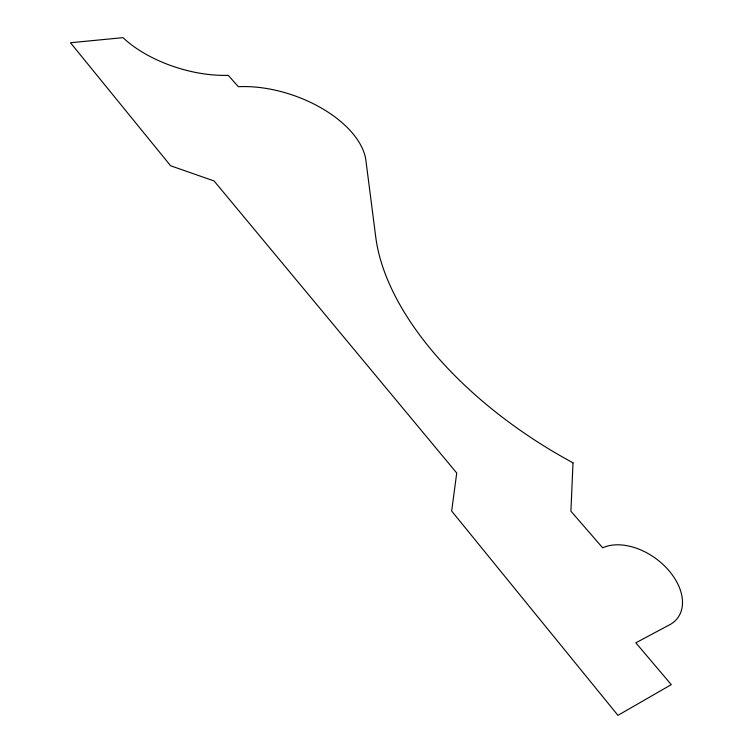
<?xml version="1.0" encoding="UTF-8"?>
<svg xmlns="http://www.w3.org/2000/svg" width="753" height="753" viewBox="0 0 753 753"><rect width="100%" height="100%" fill="white"/><g stroke="black" fill="none" stroke-linecap="round" stroke-linejoin="round"><path stroke-width="1.13" d="M573.005 462.803L570.906 511.24L602.682 547.817A52.588 34.789 36.3 0 1 669.257 571.019A52.588 34.789 36.3 0 1 668.212 625.517L635.843 642.817L671.281 684.637L617.949 715.35L451.659 511.042L456.732 473.025L214.087 180.974L170.611 165.764L70.481 42.742L123.012 37.65A87.602 43.778 17.2 0 0 228.234 75.319L238.362 86.708A92.977 51.232 19.2 0 1 365.911 160.493L375.728 236.922A295.628 161.396 29.2 0 0 573.005 462.803"/></g></svg>
